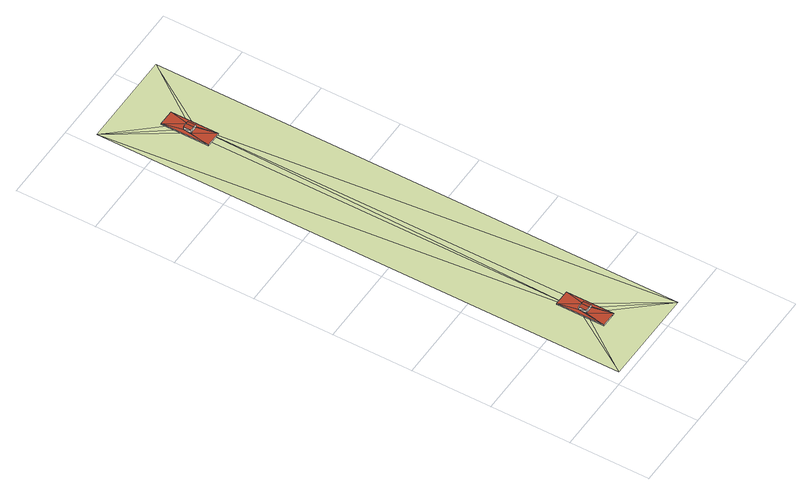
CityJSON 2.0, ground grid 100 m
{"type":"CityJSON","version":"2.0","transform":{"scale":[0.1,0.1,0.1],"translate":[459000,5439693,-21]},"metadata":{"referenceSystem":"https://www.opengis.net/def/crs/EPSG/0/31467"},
"CityObjects":{
"building1":{"type":"Building","attributes":{"name":"U-Bahn-Tunnel -LoD2-Bahnhof-Sued","class":"1170","function":"2500"},"geometry":[{"type":"MultiSurface","lod":"2","boundaries":[[[0,1,2]],[[3,0,4]],[[5,3,4]],[[1,5,6]],[[7,6,5]],[[4,7,5]],[[2,4,0]],[[6,2,1]],[[8,9,10]],[[10,11,8]],[[9,12,10]],[[13,14,1,0]],[[15,13,8]],[[3,15,10]],[[0,3,12]],[[13,0,9]],[[12,9,0]],[[10,12,3]],[[11,10,15]],[[8,11,15]],[[9,8,13]],[[16,15,3,5]],[[14,16,5,1]],[[16,14,13,15]],[[17,18,19,20]],[[21,17,20,22]],[[6,7,20]],[[20,19,6]],[[22,20,7]],[[7,4,21]],[[21,22,7]],[[4,2,17]],[[17,21,4]],[[18,17,2]],[[2,6,19]],[[19,18,2]]],"semantics":{"surfaces":[{"type":"RoofSurface"},{"type":"ClosureSurface"},{"type":"WallSurface"},{"type":"GroundSurface"}],"values":[0,0,0,0,0,0,0,0,1,1,1,2,2,2,2,2,2,2,2,2,2,2,2,3,0,0,2,2,2,2,2,2,2,2,2,2]}}]},
"tunnel1":{"type":"Tunnel","attributes":{"name":"U-Bahn-Tunnel -LoD2-Tunnelroehre"},"geometry":[{"type":"MultiSurface","lod":"2","boundaries":[[[23,12,10,24]],[[25,9,12,23]],[[26,25,24]],[[25,26,27]],[[24,25,23]],[[24,10,11,26]],[[26,11,8,27]],[[27,8,9,25]],[[11,10,9]],[[9,8,11]],[[10,12,9]]],"semantics":{"surfaces":[{"type":"RoofSurface"},{"type":"ClosureSurface"},{"type":"WallSurface"},{"type":"GroundSurface"}],"values":[0,0,1,1,1,2,3,2,1,1,1]}}]},
"building2":{"type":"Building","attributes":{"name":"U-Bahn-Tunnel -LoD2-Bahnhof-Nord","class":"1170","function":"2500"},"geometry":[{"type":"MultiSurface","lod":"2","boundaries":[[[28,29,30]],[[31,28,32]],[[33,31,32]],[[29,33,34]],[[35,34,33]],[[32,35,33]],[[30,32,28]],[[34,30,29]],[[24,23,25]],[[26,24,25]],[[25,27,26]],[[36,37,29,28]],[[38,36,28,31]],[[39,38,31,33]],[[37,39,26]],[[29,37,25]],[[33,29,23]],[[39,33,24]],[[27,25,37]],[[26,27,37]],[[24,26,39]],[[23,24,33]],[[25,23,29]],[[39,37,36,38]],[[40,41,42,43]],[[44,40,43,45]],[[34,35,43]],[[43,42,34]],[[45,43,35]],[[35,32,44]],[[44,45,35]],[[32,30,40]],[[40,44,32]],[[41,40,30]],[[30,34,42]],[[42,41,30]]],"semantics":{"surfaces":[{"type":"RoofSurface"},{"type":"ClosureSurface"},{"type":"WallSurface"},{"type":"GroundSurface"}],"values":[0,0,0,0,0,0,0,0,1,1,1,2,2,2,2,2,2,2,2,2,2,2,2,3,0,0,2,2,2,2,2,2,2,2,2,2]}}]},
"landuse1":{"type":"LandUse","attributes":{"name":"Einfaches Gelaende"},"geometry":[{"type":"MultiSurface","lod":"2","boundaries":[[[46,47,48]],[[49,50,51]],[[50,52,51]],[[53,50,54]],[[48,53,46]],[[52,48,55]],[[56,55,48]],[[47,56,48]],[[51,47,46]],[[55,51,52]],[[46,49,51]],[[54,46,53]],[[57,54,50]],[[49,57,50]]]}]}
},
"vertices":[
[500,1100,200],[500,500,200],[550,850,200],[700,1100,200],[650,850,200],[700,500,200],[550,750,200],[650,750,200],[550,1100,10],[550,1100,80],[650,1100,80],[650,1100,10],[600,1100,108],[500,1100,0],[500,500,0],[700,1100,0],[700,500,0],[600,850,250],[550,850,240],[550,750,240],[600,750,250],[650,850,240],[650,750,240],
[600,5500,108],[650,5500,80],[550,5500,80],[650,5500,10],[550,5500,10],
[500,6100,200],[500,5500,200],[550,5850,200],[700,6100,200],[650,5850,200],[700,5500,200],[550,5750,200],[650,5750,200],[500,6100,0],[500,5500,0],[700,6100,0],[700,5500,0],[600,5850,250],[550,5850,240],[550,5750,240],[600,5750,250],[650,5850,240],[650,5750,240],
[650,5750,202],[650,850,202],[1200,0,202],[550,5750,202],[0,6600,202],[550,850,202],[0,0,202],[1200,6600,202],[650,5850,202],[550,750,202],[650,750,202],[550,5850,202]
]}
